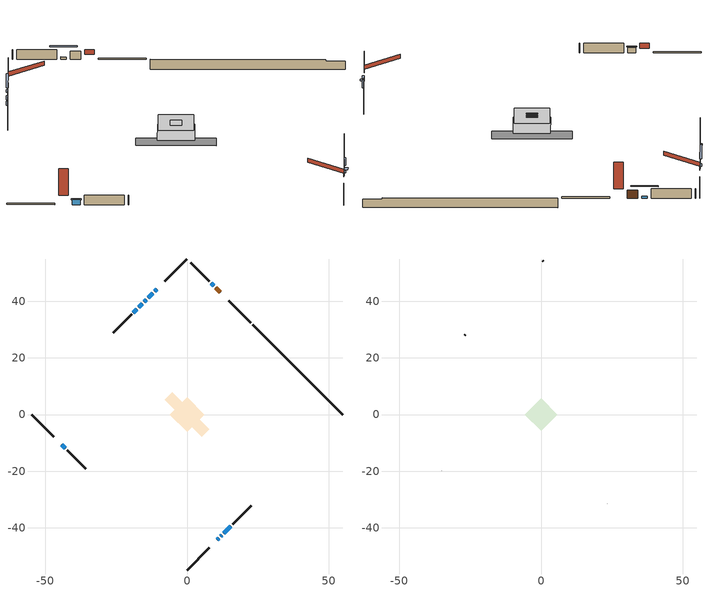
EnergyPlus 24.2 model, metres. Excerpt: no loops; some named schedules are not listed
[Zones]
conditioned space
 floor adiabatic (AdiabaticFloorConstruction): -6.06,0 0,6.06 6.06,0 0,-6.06 z0.76
 floor foundation (Slab1 construction): -7.95,5.14 -5.14,7.95 7.95,-5.14 5.14,-7.95 z-1.73
 wall outside (RimJoist1 construction): 0,-54.94 7.79,-47.15 / -54.94,0 -47.15,-7.79 / 0,54.94 -7.79,47.15 / 22.49,32.45 14.7,40.24 z0.76:1.06
 wall outside (AdiabaticWallConstruction 1): 11.83,43.11 10.07,44.87 z0.76:2.79
 wall outside (AdiabaticWallConstruction): -10.66,44.28 -11.41,43.53 / 11.92,-43.02 12.3,-42.64 z0.76:1.65; 10.66,-44.28 11.27,-43.67 / -17.7,37.24 -18.92,36.02 z0.76:1.68; -44.28,-10.66 -42.97,-11.97 z0.76:2.06; 9.42,45.52 8.59,46.35 / -12.07,42.87 -13.72,41.22 z0.76:1.32; -14.38,40.56 -15.13,39.81 z0.76:2.41; -15.79,39.15 -17.05,37.89 z0.76:1.75; 12.96,-41.98 15.47,-39.47 z0.76:2.08
 wall outside (Wall1 construction): 16.13,-38.81 22.68,-32.26 / -42.31,-12.63 -35.77,-19.17 / -19.58,35.36 -26.13,28.81 / 7.93,47.01 1.39,53.55 z0.76:3.2
 wall foundation (FoundationWall1 construction): 23.15,31.79,-1.73 23.15,31.79,0.76 51.76,3.18,0.76 51.76,3.18,0.33 54.94,0,0.33 54.94,0,-1.73
 window (WindowConstruction 5): -10.66,44.28 -11.41,43.53 z0.76:1.65
 window (WindowConstruction 3): 10.66,-44.28 11.27,-43.67 z0.76:1.67
 window (WindowConstruction 4): -44.28,-10.66 -42.97,-11.97 z0.76:2.06
 window (WindowConstruction 8): 9.41,45.53 8.59,46.35 z0.76:1.32
 window (WindowConstruction 9): -12.07,42.87 -13.72,41.22 z0.76:1.32
 window (WindowConstruction 6): 11.93,-43.01 12.3,-42.64 z0.76:1.65
 window (WindowConstruction 7): -14.38,40.56 -15.13,39.81 z0.76:2.41
 window (WindowConstruction): -15.79,39.15 -17.05,37.89 z0.76:1.75
 window (WindowConstruction 1): -17.7,37.24 -18.92,36.02 z0.76:1.67
 window (WindowConstruction 2): 12.96,-41.98 15.47,-39.47 z0.76:2.08
 door (Door): 11.83,43.11 10.07,44.87 z0.76:2.79
 ceiling adiabatic (AdiabaticFloorConstruction): 0,-6.06 6.06,0 0,6.06 -6.06,0 z0.76
attic - vented
 floor to conditioned space (Floor1 construction Reversed): -1.88,0 0,1.88 1.88,0 0,-1.88 z3.2
 floor to conditioned space (Floor2 construction Reversed): -5.76,0 0,5.76 5.76,0 0,-5.76 z3.2
 wall outside (Wall2 construction): 23.33,-31.61 23.4,-31.54 / -35.11,-19.83 -35.04,-19.9 / -26.78,28.16 -26.85,28.09 / 0.73,54.21 0.66,54.28 z0.76:3.2
 roof outside (Roof1 construction): 10,-44.94,3.2 4.1,-39.03,5.98 2.54,-40.59,5.98 8.45,-46.49,3.2; -44.94,-10,3.2 -39.03,-4.1,5.98 -40.59,-2.54,5.98 -46.49,-8.45,3.2; -10,44.94,3.2 -4.1,39.03,5.98 -2.54,40.59,5.98 -8.45,46.49,3.2; 12.49,42.45,3.2 6.59,36.55,5.98 8.14,34.99,5.98 14.05,40.89,3.2
shading: -11.56,43.39 -10.52,44.42 -10.81,44.71 -11.85,43.68 z1.85; 11.41,-43.53 10.52,-44.42 10.81,-44.71 11.7,-43.82 z1.88; -42.83,-12.11 -44.42,-10.52 -44.71,-10.81 -43.12,-12.4 z2.26; 6.72,48.22 11.28,43.66 11.57,43.95 7.01,48.51 z3.96; -15.59,39.35 -10.2,44.74 -10.49,45.03 -15.88,39.64 z3.96; 12.45,-42.5 11.78,-43.16 12.43,-43.8 13.09,-43.14 z1.85; -15.27,39.67 -14.24,40.7 -14.53,41 -15.57,39.96 z2.61; -17.19,37.75 -15.65,39.29 -15.94,39.58 -17.48,38.04 z1.95; -19.06,35.88 -17.56,37.38 -17.85,37.67 -19.36,36.17 z1.88; 15.61,-39.33 12.82,-42.12 13.11,-42.41 15.91,-39.62 z2.28
[Building]
Building 1: Terrain=Suburbs
[Site:Location]
Quebec Intl AP_QC: Latitude {deg}=46.8; Longitude {deg}=-71.38; Time Zone {hr}=-5; Elevation {m}=74; Keep Site Location Information=Yes
[Site:GroundTemperature:Shallow]
0.0108218, -2.24938, -2.43038, -1.3578, 2.94801, 7.23376, 10.9493, 13.303, 13.5029, 11.5886, 7.96783, 3.81355
[Site:WaterMainsTemperature]
Calculation Method=Schedule; Temperature Schedule=mains temperature schedule
[Material] Roughness=Rough; Thermal Absorptance=0.9
Name | Thickness {m} | Conductivity {W/m-K} | Density {kg/m3} | Specific Heat {J/kg-K} | Solar Absorptance | Visible Absorptance
asphalt or fiberglass shingles | 0.00635 | 0.162714 | 1121.4 | 1465.45 | 0.4 | 0.4
ceiling loosefill ins | 0.254 | 0.0480833 | 16.02 | 1046.75 | 0.7 | 0.7
ceiling stud and cavity | 0.1397 | 0.319905 | 65.682 | 1177.47 | 0.7 | 0.7
ceiling stud and cavity 1 | 0.1397 | 0.234724 | 65.682 | 1177.47 | 0.7 | 0.7
concrete 4.0 in. | 0.1016 | 1.803125 | 2242.8 | 837.4 | 0.7 | 0.7
concrete 8.0 in. | 0.2032 | 1.803125 | 2242.8 | 837.4 | 0.7 | 0.7
door material | 0.04445 | 0.0451087 | 512.64 | 1214.23 | 0.7 | 0.7
exterior vertical ins | 0.0460229 | 0.029427 | 32.04 | 1214.23 | 0.7 | 0.7
floor covering | 0.0127 | 0.0433444 | 54.468 | 1339.84 | 0.6 | 0.6
floor rigid ins; wall rigid ins 1 | 0.512978 | 0.029427 | 32.04 | 1214.23 | 0.7 | 0.7
floor stud and cavity | 0.1397 | 1.75129 | 37.0049 | 1207.88 | 0.7 | 0.7
furniture material conditioned space 1 | 0.1524 | 0.115458 | 640.8 | 1214.23 | 0.6 | 0.6
gypsum board | 0.0127 | 0.160291 | 801 | 837.4 | 0.6 | 0.6
gypsum board 1 | 0.0127 | 0.160291 | 801 | 837.4 | 0.7 | 0.7
osb sheathing 0.5 in. | 0.0127 | 0.115458 | 512.64 | 1214.23 | 0.7 | 0.7
osb sheathing 0.75 in. | 0.01905 | 0.115458 | 512.64 | 1214.23 | 0.7 | 0.7
osb sheathing 2.0 in. | 0.0508 | 0.115458 | 512.64 | 1214.23 | 0.7 | 0.7
rim joist rigid ins; wall rigid ins | 0.051816 | 0.029427 | 32.04 | 1214.23 | 0.7 | 0.7
rim joist stud and cavity | 0.0508 | 0.0407152 | 125.044 | 1163.47 | 0.6 | 0.6
wall stud and cavity | 0.1397 | 0.216775 | 139.0536 | 1170.24 | 0.7 | 0.7
wall stud and cavity 1 | 0.0889 | 6.1454 | 50.32683 | 1063.81 | 0.6 | 0.6
wall stud and cavity 2 | 0.0889 | 0.380278 | 52.3479 | 1209.89 | 0.7 | 0.7
wall stud and cavity 3 | 0.0889 | 0.391764 | 83.0341 | 1211.67 | 0.7 | 0.7
wood siding | 0.0254 | 0.102417 | 544.68 | 1172.36 | 0.4 | 0.4
wood siding 1 | 0.00254 | 0.102417 | 544.68 | 1172.36 | 0.4 | 0.4
wood siding 2; wood siding 3; wood siding 4 | 0.0254 | 0.102417 | 544.68 | 1172.36 | 0.7 | 0.7
[WindowMaterial:SimpleGlazingSystem]
Name | U-Factor {W/m2-K} | Solar Heat Gain Coefficient
WindowMaterial | 2.12528 | 0.4
WindowMaterial 1 | 2.26779 | 0.36
WindowMaterial 2 | 2.063953 | 0.42
WindowMaterial 3 | 2.06225 | 0.42
WindowMaterial 4 | 6.78351 | 0.73
WindowMaterial 5 | 6.70685 | 0.75
WindowMaterial 6 | 2.45346 | 0.32
[Construction]
AdiabaticFloorConstruction: floor stud and cavity, floor rigid ins, osb sheathing 0.75 in., floor covering
AdiabaticWallConstruction: wood siding 3, wall rigid ins 1, wall stud and cavity 2, gypsum board
AdiabaticWallConstruction 1: wood siding 4, wall rigid ins 1, wall stud and cavity 2, gypsum board
Door: door material
Floor1 construction Reversed: gypsum board, ceiling stud and cavity, ceiling loosefill ins
Floor2 construction Reversed: gypsum board, ceiling stud and cavity 1, ceiling loosefill ins
FoundationWall1 construction: concrete 8.0 in., gypsum board 1
furniture construction conditioned space 1: furniture material conditioned space 1
PartitionWallConstruction: gypsum board, wall stud and cavity 3, gypsum board
RimJoist1 construction: wood siding 2, rim joist rigid ins, osb sheathing 2.0 in., rim joist stud and cavity
Roof1 construction: asphalt or fiberglass shingles
Slab1 construction: concrete 4.0 in.
Wall1 construction: wood siding, wall rigid ins, osb sheathing 0.5 in., wall stud and cavity, gypsum board
Wall2 construction: wood siding 1, wall stud and cavity 1
WindowConstruction: WindowMaterial
WindowConstruction 1; WindowConstruction 3: WindowMaterial 1
WindowConstruction 2: WindowMaterial 2
WindowConstruction 4: WindowMaterial 3
WindowConstruction 5; WindowConstruction 6: WindowMaterial 4
WindowConstruction 7: WindowMaterial 5
WindowConstruction 8; WindowConstruction 9: WindowMaterial 6
[Zone] Multiplier=1; Part of Total Floor Area=Yes
Name | Volume {m3}
attic - vented | 33.2041
conditioned space | 373.3
[Space]
Name | Zone | Volume {m3}
attic - vented 1 | attic - vented | 33.2041
conditioned space 1 | conditioned space | 373.3
[ZoneInfiltration:EffectiveLeakageArea]
infil attic - vented 1: Zone or Space=attic - vented 1; Schedule=Always On Discrete; Effective Air Leakage Area {cm2}=2713.48; Stack Coefficient=0.000363105; Wind Coefficient=1.28747e-05
[ZoneMixing]
whole house fan mix: Zone or Space=attic - vented; Schedule=Always On Continuous; Design Flow Rate Calculation Method=Flow/Zone; Design Flow Rate {m3/s}=0; Source Zone or Space=conditioned space
[SurfaceProperty:ExposedFoundationPerimeter]
Slab1: Exposed Perimeter Calculation Method=TotalExposedPerimeter; Total Exposed Perimeter {m}=44.959
[InternalMass] Zone or ZoneList=conditioned space; Space or SpaceList=conditioned space 1
Name | Construction | Surface Area {m2}
furniture mass conditioned space 1 | furniture construction conditioned space 1 | 58.8002
partition wall mass | PartitionWallConstruction | 147
[Lights]
interior lighting: Zone or ZoneList or Space or SpaceList=conditioned space 1; Schedule=interior lighting schedule; Design Level Calculation Method=LightingLevel; Lighting Level {W}=343.2; Return Air Fraction=0; Fraction Radiant=0.6; Fraction Visible=0.2; Fraction Replaceable=1
[People]
occupants: Zone or ZoneList or Space or SpaceList=conditioned space 1; Number of People Schedule=occupants schedule; Number of People Calculation Method=People; Number of People=3; Fraction Radiant=0.314171; Sensible Heat Fraction=0.56303; Activity Level Schedule=occupants activity schedule; Carbon Dioxide Generation Rate {m3/s-W}=0; Enable ASHRAE 55 Comfort Warnings=No; Mean Radiant Temperature Calculation Type=EnclosureAveraged
[ElectricEquipment] Zone or ZoneList or Space or SpaceList=conditioned space 1; Design Level Calculation Method=EquipmentLevel
Name | Schedule | Design Level {W} | Fraction Latent | Fraction Radiant | Fraction Lost
clothes dryer | clothes dryer schedule | 140.772 | 0.015 | 0.081 | 0.85
clothes washer | clothes washer schedule | 32.1985 | 0.03 | 0.162 | 0.7
cooking range | cooking range schedule | 215.147 | 0.08 | 0.432 | 0.2
dishwasher | dishwasher schedule | 66.8632 | 0.3 | 0.18 | 0.4
fridge | fridge schedule | 72.9452 | 0 | 0.6 | 0
mech vent bath fan 0 | mech vent bath fan 0 schedule | 50.2 | 0 | 0 | 1
mech vent house fan | mech vent house fan schedule | 19.9167 | 0 | 0 | 0.5
mech vent house fan cfis | mech vent house fan cfis schedule | 0 | 0 | 0 | 0
mech vent range fan 0 | mech vent range fan 0 schedule | 57 | 0 | 0 | 1
misc plug loads | misc plug loads schedule | 494.7 | 0.045 | 0.513 | 0.1
whole house fan | Always On Discrete | 0 | 0 | 0 | 1
[OtherEquipment] Zone or ZoneList or Space or SpaceList=conditioned space 1; Design Level Calculation Method=EquipmentLevel
Name | Fuel Type | Schedule | Design Level {W} | Fraction Latent | Fraction Radiant | Fraction Lost
clothes dryer 1 | Electricity | clothes dryer schedule | 0 | 0.015 | 0.081 | 0.85
cooking range 1 | Electricity | cooking range schedule | 0 | 0.08 | 0.432 | 0.2
general water use latent | None | general water use schedule | 62.594 | 1 | 0 | 0
general water use sensible | None | general water use schedule | -61.6891 | 0 | 0.6 | 0
mech vent house fan latent load | None | Always On Discrete | 0 | 1 | 0 | 0
mech vent house fan sensible load | None | Always On Discrete | 0 | 0 | 0 | 0
water heater energy adjustment1 | Electricity | Always On Discrete | 0.01 | 0 | 0 | 1
[ZoneInfiltration:DesignFlowRate] Zone or ZoneList or Space or SpaceList=conditioned space 1; Schedule=Always On Discrete; Design Flow Rate Calculation Method=Flow/Zone; Design Flow Rate {m3/s}=0
infil flow; natural vent flow; whole house fan flow
[ZoneControl:Thermostat]
conditioned space Thermostat: Zone or ZoneList=conditioned space; Control Type Schedule=conditioned space Thermostat Schedule; Control 1=conditioned space temperature setpoint; Temperature Difference Between Cutout And Setpoint {deltaC}=0
[AirLoopHVAC:UnitarySystem]
unit heater unitary system: Control Type=Load; Controlling Zone or Thermostat Location=conditioned space; Dehumidification Control Type=None; Availability Schedule=Always On Discrete; Supply Fan=unit heater supply fan; Fan Placement=BlowThrough; Supply Air Fan Operating Mode Schedule=unit heater auto fan schedule; Heating Coil=unit heater htg coil; DX Heating Coil Sizing Ratio=1; Use DOAS DX Cooling Coil=No; Minimum Supply Air Temperature {C}=2; Latent Load Control=SensibleOnlyLoadControl; Cooling Supply Air Flow Rate Method=None; Heating Supply Air Flow Rate Method=SupplyAirFlowRate; Heating Supply Air Flow Rate {m3/s}=0.406819; No Load Supply Air Flow Rate Method=SupplyAirFlowRate; No Load Supply Air Flow Rate {m3/s}=0; No Load Supply Air Flow Rate Control Set To Low Speed=Yes; Maximum Supply Air Temperature {C}=48.8889; Maximum Outdoor Dry-Bulb Temperature for Supplemental Heater Operation {C}=21; Ancillary On-Cycle Electric Power {W}=0; Ancillary Off-Cycle Electric Power {W}=0
[Fan:SystemModel]
unit heater supply fan: Availability Schedule=Always On Discrete; Design Maximum Air Flow Rate {m3/s}=0.406819; Speed Control Method=Discrete; Electric Power Minimum Flow Rate Fraction=0.2; Design Pressure Rise {Pa}=500; Motor Efficiency=1; Motor In Air Stream Fraction=1; Design Electric Power Consumption {W}=Autosize; Design Power Sizing Method=PowerPerFlow; Electric Power Per Unit Flow Rate {W/(m3/s)}=98.3239; Electric Power Per Unit Flow Rate Per Unit Pressure {W/((m3/s)-Pa)}=1.66667; Fan Total Efficiency=0.7; Motor Loss Radiative Fraction=0; Number of Speeds=1; Speed Flow Fraction 1=1; Speed Electric Power Fraction 1=1
[Coil:Heating:Fuel]
unit heater htg coil: Availability Schedule=Always On Discrete; Fuel Type=OtherFuel1; Burner Efficiency=0.7; Nominal Capacity {W}=8664.94; On Cycle Parasitic Electric Load {W}=0; Off Cycle Parasitic Fuel Load {W}=0
[ZoneHVAC:Baseboard:Convective:Electric]
electric baseboard: Availability Schedule=Always On Discrete; Heating Design Capacity {W}=0.293071; Efficiency=0.3
[Zone equipment]
conditioned space: unit heater unitary system, electric baseboard
[Foundation:Kiva]
Foundation Kiva 1: Initial Indoor Air Temperature {C}=18; Wall Height Above Grade {m}=0.759988; Wall Depth Below Slab {m}=0.2032; Custom Block Material Name 1=exterior vertical ins; Custom Block Depth 1 {m}=2.49; Custom Block X Position 1 {m}=0.2159; Custom Block Z Position 1 {m}=0
[Foundation:Kiva:Settings]
Soil Conductivity {W/m-K}=0.849921; Soil Density {kg/m3}=1842.3; Soil Specific Heat {J/kg-K}=418.7; Ground Solar Absorptivity=0.9; Ground Thermal Absorptivity=0.9; Ground Surface Roughness {m}=0.03; Far-Field Width {m}=40; Deep-Ground Boundary Condition=ZeroFlux; Deep-Ground Depth {m}=40; Minimum Cell Dimension {m}=0.2; Maximum Cell Growth Coefficient=3; Simulation Timestep=Timestep
[Exterior:Lights]
exterior lighting: Schedule=exterior lighting schedule; Design Level {W}=75.6
[EnergyManagementSystem:GlobalVariable]
infil_program_Qfan
infil_program_Qinf
natural_vent_program_Qnv
natural_vent_program_Qwhf
[EnergyManagementSystem:Sensor]
Name | Output:Variable or Output:Meter Index Key | Output:Variable or Output:Meter
airflow_gain | infil flow | Infiltration Sensible Heat Gain Energy
airflow_gain_1 | natural vent flow | Infiltration Sensible Heat Gain Energy
airflow_gain_2 | whole house fan flow | Infiltration Sensible Heat Gain Energy
airflow_loss | infil flow | Infiltration Sensible Heat Loss Energy
airflow_loss_1 | natural vent flow | Infiltration Sensible Heat Loss Energy
airflow_loss_2 | whole house fan flow | Infiltration Sensible Heat Loss Energy
clg_load_cond |  | Cooling:EnergyTransfer:Zone:CONDITIONED SPACE
clg_sp_s; clg_sp_s_1 | cooling setpoint | Schedule Value
clothes_dryer_exhaust_0_sch_s | clothes dryer exhaust 0 schedule | Schedule Value
conditioned_space_clg_unmet_s | conditioned space | Zone Cooling Setpoint Not Met Time
conditioned_space_htg_unmet_s | conditioned space | Zone Heating Setpoint Not Met Time
cool_season | cooling season schedule | Schedule Value
fridge_tin_s | conditioned space | Zone Mean Air Temperature
htg_load_cond |  | Heating:EnergyTransfer:Zone:CONDITIONED SPACE
htg_sp_s; htg_sp_s_1 | heating setpoint | Schedule Value
ig_ee_conv | clothes dryer | Electric Equipment Convective Heating Energy
ig_ee_conv_2 | cooking range | Electric Equipment Convective Heating Energy
ig_ee_conv_4 | fridge | Electric Equipment Convective Heating Energy
ig_ee_conv_5 | misc plug loads | Electric Equipment Convective Heating Energy
ig_ee_conv_6 | whole house fan | Electric Equipment Convective Heating Energy
ig_ee_rad | clothes dryer | Electric Equipment Radiant Heating Energy
ig_ee_rad_2 | cooking range | Electric Equipment Radiant Heating Energy
ig_ee_rad_4 | fridge | Electric Equipment Radiant Heating Energy
ig_ee_rad_5 | misc plug loads | Electric Equipment Radiant Heating Energy
ig_ee_rad_6 | whole house fan | Electric Equipment Radiant Heating Energy
ig_lgt_conv | interior lighting | Lights Convective Heating Energy
ig_lgt_rad | interior lighting | Lights Radiant Heating Energy
ig_lgt_vis | interior lighting | Lights Visible Radiation Heating Energy
ig_oe_conv | clothes dryer 1 | Other Equipment Convective Heating Energy
ig_oe_conv_1 | cooking range 1 | Other Equipment Convective Heating Energy
ig_oe_conv_2 | general water use latent | Other Equipment Convective Heating Energy
ig_oe_conv_3 | general water use sensible | Other Equipment Convective Heating Energy
ig_oe_conv_4 | water heater energy adjustment1 | Other Equipment Convective Heating Energy
ig_oe_rad | clothes dryer 1 | Other Equipment Radiant Heating Energy
ig_oe_rad_1 | cooking range 1 | Other Equipment Radiant Heating Energy
ig_oe_rad_2 | general water use latent | Other Equipment Radiant Heating Energy
ig_oe_rad_3 | general water use sensible | Other Equipment Radiant Heating Energy
ig_oe_rad_4 | water heater energy adjustment1 | Other Equipment Radiant Heating Energy
ig_ppl_conv | occupants | People Convective Heating Energy
ig_ppl_rad | occupants | People Radiant Heating Energy
im_conv | furniture mass conditioned space 1 | Surface Inside Face Convection Heat Gain Energy
im_conv_1 | partition wall mass | Surface Inside Face Convection Heat Gain Energy
im_ig | furniture mass conditioned space 1 | Surface Inside Face Internal Gains Radiation Heat Gain Energy
im_ig_1 | partition wall mass | Surface Inside Face Internal Gains Radiation Heat Gain Energy
im_lgt | furniture mass conditioned space 1 | Surface Inside Face Lights Radiation Heat Gain Energy
im_lgt_1 | partition wall mass | Surface Inside Face Lights Radiation Heat Gain Energy
im_sol | furniture mass conditioned space 1 | Surface Inside Face Solar Radiation Heat Gain Energy
im_sol_1 | partition wall mass | Surface Inside Face Solar Radiation Heat Gain Energy
im_surf | furniture mass conditioned space 1 | Surface Inside Face Net Surface Thermal Radiation Heat Gain Energy
im_surf_1 | partition wall mass | Surface Inside Face Net Surface Thermal Radiation Heat Gain Energy
mech_vent_bath_fan_0_sch_s | mech vent bath fan 0 schedule | Schedule Value
mech_vent_range_fan_0_sch_s | mech vent range fan 0 schedule | Schedule Value
mv_conv | mech vent bath fan 0 | Electric Equipment Convective Heating Energy
mv_conv_1 | mech vent house fan | Electric Equipment Convective Heating Energy
mv_conv_2 | mech vent house fan cfis | Electric Equipment Convective Heating Energy
mv_conv_3 | mech vent range fan 0 | Electric Equipment Convective Heating Energy
mv_conv_4 | mech vent house fan latent load | Other Equipment Convective Heating Energy
mv_conv_5 | mech vent house fan sensible load | Other Equipment Convective Heating Energy
mv_rad | mech vent bath fan 0 | Electric Equipment Radiant Heating Energy
mv_rad_1 | mech vent house fan | Electric Equipment Radiant Heating Energy
mv_rad_2 | mech vent house fan cfis | Electric Equipment Radiant Heating Energy
mv_rad_3 | mech vent range fan 0 | Electric Equipment Radiant Heating Energy
mv_rad_4 | mech vent house fan latent load | Other Equipment Radiant Heating Energy
mv_rad_5 | mech vent house fan sensible load | Other Equipment Radiant Heating Energy
natural_vent_s | natural vent schedule | Schedule Value
out_pb_s |  | Site Outdoor Air Barometric Pressure
out_wt_s |  | Site Outdoor Air Humidity Ratio
site_vw_s |  | Site Wind Speed
ss_back_out | Window1 | Surface Window Shortwave from Zone Back Out Window Heat Transfer Rate
ss_back_out_1 | Window11 | Surface Window Shortwave from Zone Back Out Window Heat Transfer Rate
ss_back_out_2 | Window12 | Surface Window Shortwave from Zone Back Out Window Heat Transfer Rate
ss_back_out_3 | Window13 | Surface Window Shortwave from Zone Back Out Window Heat Transfer Rate
ss_back_out_4 | Window14 | Surface Window Shortwave from Zone Back Out Window Heat Transfer Rate
ss_back_out_5 | Window3 | Surface Window Shortwave from Zone Back Out Window Heat Transfer Rate
ss_back_out_6 | Window4 | Surface Window Shortwave from Zone Back Out Window Heat Transfer Rate
ss_back_out_7 | Window6 | Surface Window Shortwave from Zone Back Out Window Heat Transfer Rate
ss_back_out_8 | Window7 | Surface Window Shortwave from Zone Back Out Window Heat Transfer Rate
ss_back_out_9 | Window9 | Surface Window Shortwave from Zone Back Out Window Heat Transfer Rate
ss_conv | Door1 | Surface Inside Face Convection Heat Gain Energy
ss_conv_1 | Window1 | Surface Inside Face Convection Heat Gain Energy
ss_conv_10 | Window9 | Surface Inside Face Convection Heat Gain Energy
ss_conv_2 | Window11 | Surface Inside Face Convection Heat Gain Energy
ss_conv_3 | Window12 | Surface Inside Face Convection Heat Gain Energy
ss_conv_4 | Window13 | Surface Inside Face Convection Heat Gain Energy
ss_conv_5 | Window14 | Surface Inside Face Convection Heat Gain Energy
ss_conv_6 | Window3 | Surface Inside Face Convection Heat Gain Energy
ss_conv_7 | Window4 | Surface Inside Face Convection Heat Gain Energy
ss_conv_8 | Window6 | Surface Inside Face Convection Heat Gain Energy
ss_conv_9 | Window7 | Surface Inside Face Convection Heat Gain Energy
ss_ig | Door1 | Surface Inside Face Internal Gains Radiation Heat Gain Energy
ss_ig_1 | Window1 | Surface Inside Face Internal Gains Radiation Heat Gain Energy
ss_ig_10 | Window9 | Surface Inside Face Internal Gains Radiation Heat Gain Energy
ss_ig_2 | Window11 | Surface Inside Face Internal Gains Radiation Heat Gain Energy
ss_ig_3 | Window12 | Surface Inside Face Internal Gains Radiation Heat Gain Energy
ss_ig_4 | Window13 | Surface Inside Face Internal Gains Radiation Heat Gain Energy
ss_ig_5 | Window14 | Surface Inside Face Internal Gains Radiation Heat Gain Energy
ss_ig_6 | Window3 | Surface Inside Face Internal Gains Radiation Heat Gain Energy
ss_ig_7 | Window4 | Surface Inside Face Internal Gains Radiation Heat Gain Energy
ss_ig_8 | Window6 | Surface Inside Face Internal Gains Radiation Heat Gain Energy
ss_ig_9 | Window7 | Surface Inside Face Internal Gains Radiation Heat Gain Energy
ss_lgt | Door1 | Surface Inside Face Lights Radiation Heat Gain Energy
ss_sol | Door1 | Surface Inside Face Solar Radiation Heat Gain Energy
ss_surf | Door1 | Surface Inside Face Net Surface Thermal Radiation Heat Gain Energy
ss_surf_1 | Window1 | Surface Inside Face Net Surface Thermal Radiation Heat Gain Energy
ss_surf_10 | Window9 | Surface Inside Face Net Surface Thermal Radiation Heat Gain Energy
ss_surf_2 | Window11 | Surface Inside Face Net Surface Thermal Radiation Heat Gain Energy
ss_surf_3 | Window12 | Surface Inside Face Net Surface Thermal Radiation Heat Gain Energy
ss_surf_4 | Window13 | Surface Inside Face Net Surface Thermal Radiation Heat Gain Energy
ss_surf_5 | Window14 | Surface Inside Face Net Surface Thermal Radiation Heat Gain Energy
ss_surf_6 | Window3 | Surface Inside Face Net Surface Thermal Radiation Heat Gain Energy
ss_surf_7 | Window4 | Surface Inside Face Net Surface Thermal Radiation Heat Gain Energy
ss_surf_8 | Window6 | Surface Inside Face Net Surface Thermal Radiation Heat Gain Energy
ss_surf_9 | Window7 | Surface Inside Face Net Surface Thermal Radiation Heat Gain Energy
ss_trans_in | Window1 | Surface Window Transmitted Solar Radiation Rate
ss_trans_in_1 | Window11 | Surface Window Transmitted Solar Radiation Rate
ss_trans_in_2 | Window12 | Surface Window Transmitted Solar Radiation Rate
ss_trans_in_3 | Window13 | Surface Window Transmitted Solar Radiation Rate
ss_trans_in_4 | Window14 | Surface Window Transmitted Solar Radiation Rate
ss_trans_in_5 | Window3 | Surface Window Transmitted Solar Radiation Rate
ss_trans_in_6 | Window4 | Surface Window Transmitted Solar Radiation Rate
ss_trans_in_7 | Window6 | Surface Window Transmitted Solar Radiation Rate
ss_trans_in_8 | Window7 | Surface Window Transmitted Solar Radiation Rate
ss_trans_in_9 | Window9 | Surface Window Transmitted Solar Radiation Rate
ss_trans_out | Window1 | Surface Inside Face Initial Transmitted Diffuse Transmitted Out Window Solar Radiation Rate
ss_trans_out_1 | Window11 | Surface Inside Face Initial Transmitted Diffuse Transmitted Out Window Solar Radiation Rate
ss_trans_out_2 | Window12 | Surface Inside Face Initial Transmitted Diffuse Transmitted Out Window Solar Radiation Rate
ss_trans_out_3 | Window13 | Surface Inside Face Initial Transmitted Diffuse Transmitted Out Window Solar Radiation Rate
ss_trans_out_4 | Window14 | Surface Inside Face Initial Transmitted Diffuse Transmitted Out Window Solar Radiation Rate
ss_trans_out_5 | Window3 | Surface Inside Face Initial Transmitted Diffuse Transmitted Out Window Solar Radiation Rate
ss_trans_out_6 | Window4 | Surface Inside Face Initial Transmitted Diffuse Transmitted Out Window Solar Radiation Rate
ss_trans_out_7 | Window6 | Surface Inside Face Initial Transmitted Diffuse Transmitted Out Window Solar Radiation Rate
ss_trans_out_8 | Window7 | Surface Inside Face Initial Transmitted Diffuse Transmitted Out Window Solar Radiation Rate
ss_trans_out_9 | Window9 | Surface Inside Face Initial Transmitted Diffuse Transmitted Out Window Solar Radiation Rate
